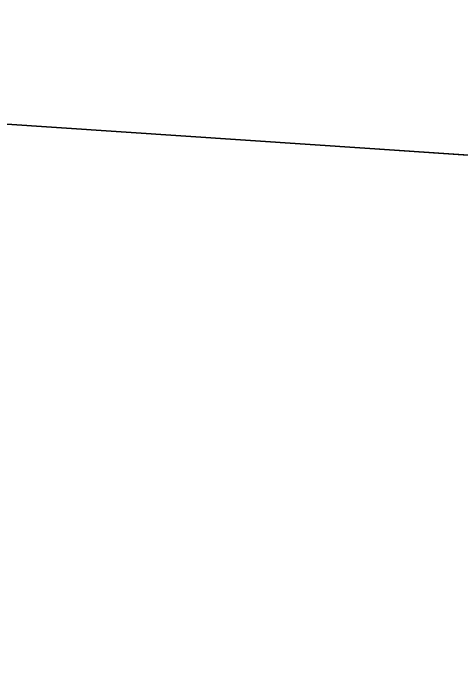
# Model space of a CAD drawing. Header units: millimetres. Extents: x 0 to 1840, y -1118 to 817.
# Drawn here: x 460.045337 to 460.046489, y -299.865797 to -299.864086 of the extents above; entities that cross this region are included whole.
import ezdxf

# ---------------------------------------------------------------- set-up
doc = ezdxf.new("R2010")
doc.units = ezdxf.units.MM
doc.layers.add('Blocks', color=7, linetype='Continuous')
doc.layers.add('Blocks$Inner', color=7, linetype='Continuous', lineweight=25, true_color=0x007f00)
doc.layers.add('Blocks$Outline', color=7, linetype='Continuous', lineweight=35, true_color=0xff3f3f)

# ---------------------------------------------------------------- blocks, each defined once
blk = doc.blocks.new('N02 Office Chair Back')
at = {"layer": 'Blocks$Inner'}
for points, knots in [([(430.7103434, 816.466115), (433.4217806, 816.4009156), (440.4330551, 816.1940341), (450.2187604, 815.7699788), (457.2640145, 815.3513223), (460.0462531, 815.1650369)], [201.701131, 201.701131, 201.701131, 201.701131, 209.868353, 222.850069, 231.363728, 231.363728, 231.363728, 231.363728]), ([(460.0462531, 815.1650369), (461.5063921, 815.0672727), (467.1999595, 814.6634527), (472.969571, 814.1571613), (477.2645528, 813.7158868), (477.3766701, 813.7043234)], [231.363728, 231.363728, 231.363728, 231.363728, 235.83169, 248.813407, 249.16119, 249.16119, 249.16119, 249.16119])]:
    blk.add_open_spline(points, degree=3, knots=knots, dxfattribs=at)
at = {"layer": 'Blocks$Outline'}
blk.add_open_spline([(244.209226, 778.136616), (244.4337802, 778.3115229), (244.6583344, 778.4864297), (244.8828886, 778.6613365), (249.0806975, 781.7574809), (250.3791451, 782.6745031), (251.6999642, 783.5735264), (252.548288, 784.1375751), (253.8833505, 785.0252516), (255.240407, 785.8947928), (256.6194018, 786.7463367), (257.3816369, 787.2170208), (260.1629347, 788.8996221), (263.0300798, 790.5094436), (265.1489662, 791.6341825), (266.233933, 792.2100994), (269.1932968, 793.7359664), (272.2358637, 795.1829276), (274.1836417, 796.0607409), (275.6212368, 796.7086256), (277.1871734, 797.3863962), (278.7732898, 798.0424521), (278.8856347, 798.0887702), (280.4732801, 798.7433316), (282.0810244, 799.3761543), (283.708174, 799.9871223), (285.3353307, 800.5980924), (286.9818559, 801.1871937), (288.6470342, 801.7543006), (288.8426566, 801.8209234), (290.8628179, 802.5048913), (294.7591108, 803.7450153), (299.7389809, 805.158973), (302.8796828, 805.9683107), (304.1060194, 806.2729855), (305.8723337, 806.7118135), (307.6532012, 807.1308594), (309.4466957, 807.5322429), (310.33257, 807.7305012), (315.1597246, 808.7836732), (320.6522162, 809.8278177), (325.2964807, 810.6066322), (325.886613, 810.7039609), (329.3588532, 811.2766138), (333.1034454, 811.8337872), (336.8758368, 812.3357694), (337.1206664, 812.3681024), (339.0078149, 812.6173229), (340.9015564, 812.852804), (342.8013671, 813.0752675), (344.701317, 813.297747), (346.6072784, 813.5072002), (348.51855, 813.7043234), (348.6306673, 813.7158868), (352.9256491, 814.1571613), (358.6952605, 814.6634527), (364.388828, 815.0672727), (365.848967, 815.1650369), (368.6312056, 815.3513223), (375.6764597, 815.7699788), (385.462165, 816.1940341), (392.4734394, 816.4009156), (395.1848767, 816.466115), (396.7832315, 816.5045489), (398.7543257, 816.5456146), (400.7270256, 816.5787851), (401.0988636, 816.5847561), (403.0718206, 816.6164375), (405.0461971, 816.6402197), (407.0213088, 816.656083), (408.9965089, 816.6719463), (410.9721798, 816.6798879), (412.94761, 816.6798879), (414.9230403, 816.6798879), (416.8987112, 816.6719463), (418.8739112, 816.656083), (420.849023, 816.6402197), (422.8233994, 816.6164375), (424.7963565, 816.5847561), (425.1681945, 816.5787851), (427.1408944, 816.5456146), (429.1119886, 816.5045489), (430.7103434, 816.466115), (433.4217806, 816.4009156), (440.4330551, 816.1940341), (450.2187604, 815.7699788), (457.2640145, 815.3513223), (460.0462531, 815.1650369), (461.5063921, 815.0672727), (467.1999595, 814.6634527), (472.969571, 814.1571613), (477.2645528, 813.7158868), (477.3766701, 813.7043234), (479.2879417, 813.5072002), (481.1939031, 813.297747), (483.093853, 813.0752675), (484.9936636, 812.852804), (486.8874052, 812.6173229), (488.7745537, 812.3681024), (489.0193832, 812.3357694), (492.7917746, 811.8337872), (496.5363669, 811.2766138), (500.0086071, 810.7039609), (500.5987393, 810.6066322), (505.2430039, 809.8278177), (510.7354955, 808.7836732), (515.56265, 807.7305012), (516.4485243, 807.5322429), (518.2420189, 807.1308594), (520.0228864, 806.7118135), (521.7892007, 806.2729855), (523.0155373, 805.9683107), (526.1562392, 805.158973), (531.1361093, 803.7450153), (535.0324022, 802.5048913), (537.0525635, 801.8209234), (537.2481859, 801.7543006), (538.9133642, 801.1871937), (540.5598894, 800.5980924), (542.187046, 799.9871223), (543.8141957, 799.3761543), (545.42194, 798.7433316), (547.0095854, 798.0887702), (547.1219303, 798.0424521), (548.7080467, 797.3863962), (550.2739833, 796.7086256), (551.7115784, 796.0607409), (553.6593564, 795.1829276), (556.7019232, 793.7359664), (559.6612871, 792.2100994), (560.7462539, 791.6341825), (562.8651403, 790.5094436), (565.7322854, 788.8996221), (568.5135832, 787.2170208), (569.2758183, 786.7463367), (570.6548131, 785.8947928), (572.0118696, 785.0252516), (573.3469321, 784.1375751), (574.1952559, 783.5735264), (575.5160749, 782.6745031), (576.8145226, 781.7574809), (581.0123315, 778.6613365), (581.2368857, 778.4864297), (581.4614399, 778.3115229), (581.6859941, 778.136616)], degree=3, knots=[-0.853904, -0.853904, -0.853904, -0.853904, 0, 0, 0, 2.162722, 5.932176, 5.932176, 5.932176, 11.864695, 11.864695, 11.864695, 15.143395, 23.728906, 23.728906, 23.728906, 28.124984, 35.593945, 35.593945, 35.593945, 41.106452, 41.526141, 41.526141, 41.526141, 47.458616, 47.458616, 47.458616, 53.391115, 53.391115, 53.391115, 54.088029, 60.578887, 67.069746, 71.188592, 71.188592, 71.188592, 77.121092, 77.121092, 77.121092, 80.051361, 93.033078, 94.91742, 94.91742, 94.91742, 106.013564, 106.782458, 106.782458, 106.782458, 112.714391, 112.714391, 112.714391, 118.646758, 118.646758, 118.646758, 118.994541, 131.976258, 136.44422, 136.44422, 136.44422, 144.957878, 157.939595, 166.106817, 166.106817, 166.106817, 170.921231, 172.0392, 172.0392, 172.0392, 177.971455, 177.971455, 177.971455, 183.903974, 183.903974, 183.903974, 189.836493, 189.836493, 189.836493, 195.768748, 195.768748, 195.768748, 196.886717, 201.701131, 201.701131, 201.701131, 209.868353, 222.850069, 231.363728, 231.363728, 231.363728, 235.83169, 248.813407, 249.16119, 249.16119, 249.16119, 255.093557, 255.093557, 255.093557, 261.02549, 261.02549, 261.02549, 261.794384, 272.890528, 272.890528, 272.890528, 274.77487, 287.756587, 290.686856, 290.686856, 290.686856, 296.619356, 296.619356, 296.619356, 300.738202, 307.229061, 313.719919, 314.416833, 314.416833, 314.416833, 320.349332, 320.349332, 320.349332, 326.281807, 326.281807, 326.281807, 326.701496, 332.214003, 332.214003, 332.214003, 339.682964, 344.079042, 344.079042, 344.079042, 352.664552, 355.943253, 355.943253, 355.943253, 361.875772, 361.875772, 361.875772, 365.645226, 367.807948, 367.807948, 367.807948, 368.661852, 368.661852, 368.661852, 368.661852], dxfattribs=at)

msp = doc.modelspace()

# ---------------------------------------------------------------- block references
at = {"layer": 'Blocks'}
msp.add_blockref('N02 Office Chair Back', (0, -1115.0294708), dxfattribs=at)

doc.saveas('drawing.dxf')
